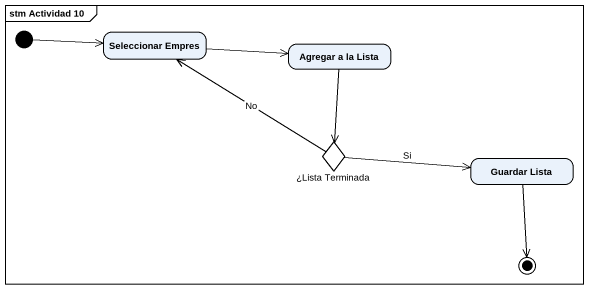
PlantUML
@startuml
mainframe stm Actividad 10
hide empty description
state "Seleccionar Empres" as Seleccionar_Empres
state "Agregar a la Lista" as Agregar_a_la_Lista
state "¿Lista Terminada" as Lista_Terminada <<choice>>
state "Guardar Lista" as Guardar_Lista
[*] -right-> Seleccionar_Empres
Seleccionar_Empres -right-> Agregar_a_la_Lista
Agregar_a_la_Lista --> Lista_Terminada
Lista_Terminada -up-> Seleccionar_Empres : No
Lista_Terminada -right-> Guardar_Lista : Si
Guardar_Lista --> [*]
@enduml
